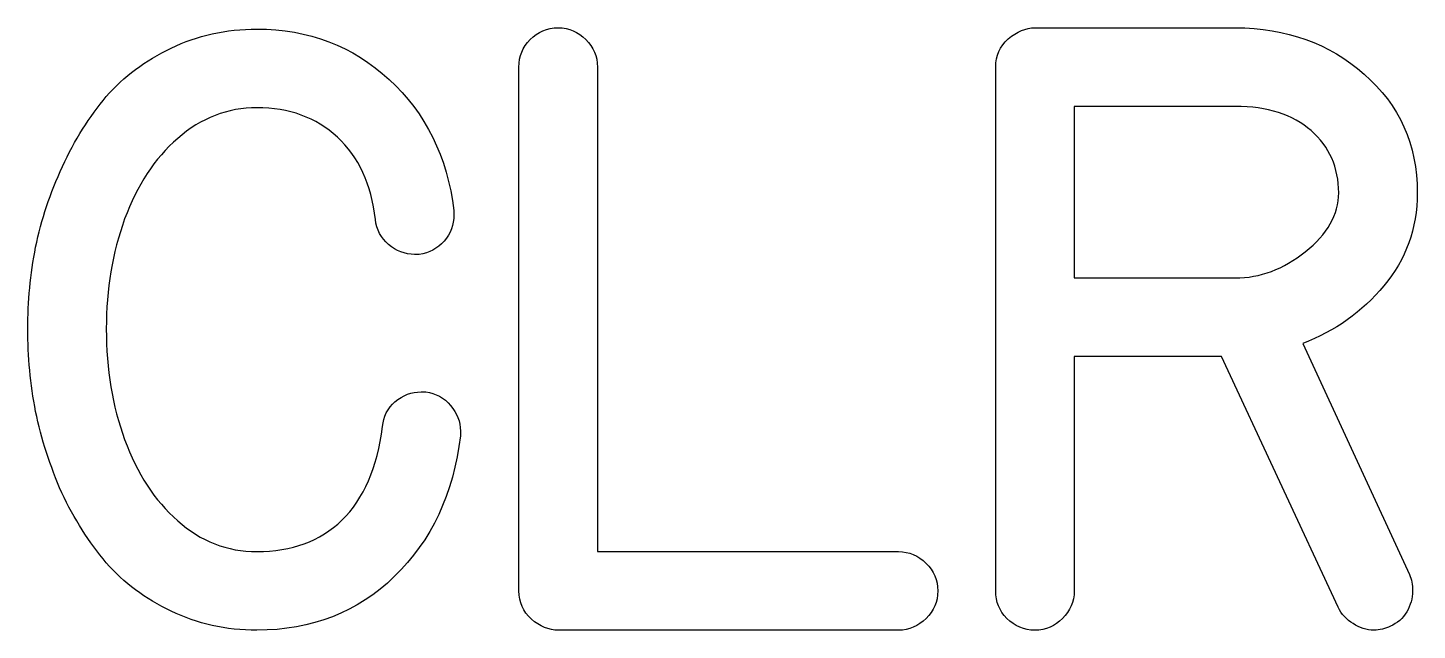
# Model space of a CAD drawing. Header units: millimetres. Extents: x 6.78 to 14.66, y 9.02 to 12.43.
import ezdxf

# ---------------------------------------------------------------- set-up
doc = ezdxf.new("R2010")
doc.units = ezdxf.units.MM
doc.layers.get('0').update_dxf_attribs({"linetype": 'CONTINUOUS'})

msp = doc.modelspace()

# ---------------------------------------------------------------- linework, layer by layer
at = {"color": 7}
for points in [[(12.493391, 12.428832), (13.628805, 12.428832)], [(9.568023, 9.2378), (9.568023, 12.206202)], [(10.013285, 12.206201), (10.013285, 9.460431), (11.720115, 9.460431)], [(12.270761, 9.2378), (12.270761, 10.78879), (12.270761, 12.206201)], [(13.628798, 11.983572), (12.716014, 11.983572), (12.716014, 11.011421)], [(9.199209, 11.393608), (9.199209, 11.367628)], [(9.002548, 11.144999), (8.97657, 11.144999)], [(12.716014, 11.011421), (13.628798, 11.011421)], [(14.010987, 10.640371), (14.615799, 9.330564)], [(14.211354, 9.145039), (13.550877, 10.566161), (12.716014, 10.56616)], [(12.716014, 10.56616), (12.716014, 9.2378)], [(9.013683, 10.365799), (9.039661, 10.365799)], [(9.236323, 10.143179), (9.236323, 10.117199)], [(11.720115, 9.015169), (9.790655, 9.015169)]]:
    msp.add_lwpolyline(points, dxfattribs=at)
for points in [[(9.6311, 12.362043)], [(9.002546, 11.144998)]]:
    msp.add_lwpolyline(points, close=True, dxfattribs=at)
for points in [[(7.596273, 12.313813), (7.744693, 12.385549), (7.906718, 12.421417), (8.082348, 12.421417)], [(8.082348, 12.421417), (8.376715, 12.421417), (8.626555, 12.326181), (8.83187, 12.135708)], [(9.631108, 12.362043), (9.675637, 12.406569), (9.728821, 12.428832), (9.790659, 12.428832)], [(9.790659, 12.428832), (9.8525, 12.428832), (9.904448, 12.406569), (9.946501, 12.362043)], [(12.341261, 12.365753), (12.390734, 12.407806), (12.441444, 12.428832), (12.493391, 12.428832)], [(13.628805, 12.428832), (13.918224, 12.428832), (14.16188, 12.341017), (14.359773, 12.165387)], [(7.228933, 12.039236), (7.32788, 12.153024), (7.450327, 12.24455), (7.596273, 12.313813)], [(9.568023, 12.206202), (9.568023, 12.268044), (9.589049, 12.319991), (9.6311, 12.362043)], [(9.946501, 12.362043), (9.991023, 12.31999), (10.013285, 12.268043), (10.013285, 12.206201)], [(12.270761, 12.206201), (12.270761, 12.270517), (12.294261, 12.323701), (12.341261, 12.365753)], [(8.83187, 12.135708), (9.039658, 11.945236), (9.162104, 11.697869), (9.199209, 11.393608)], [(14.359773, 12.165387), (14.56014, 11.99223), (14.660324, 11.768363), (14.660324, 11.493786)], [(6.98033, 11.642212), (7.049592, 11.793105), (7.13246, 11.925447), (7.228933, 12.039236)], [(8.082344, 11.976154), (7.916609, 11.976154), (7.766952, 11.918022), (7.633374, 11.80176)], [(8.538736, 11.80918), (8.417526, 11.920496), (8.265396, 11.976154), (8.082344, 11.976154)], [(14.059216, 11.846283), (13.955322, 11.937809), (13.811849, 11.983572), (13.628798, 11.983572)], [(14.215057, 11.493785), (14.215057, 11.637258), (14.16311, 11.754757), (14.059216, 11.846283)], [(7.633374, 11.80176), (7.50227, 11.687971), (7.402086, 11.535841), (7.332823, 11.345368)], [(8.753942, 11.34166), (8.731681, 11.542026), (8.659946, 11.697866), (8.538736, 11.80918)], [(6.828199, 11.18582), (6.860354, 11.341661), (6.911064, 11.493792), (6.98033, 11.642212)], [(14.025821, 11.159841), (14.151978, 11.258787), (14.215057, 11.370102), (14.215057, 11.493785)], [(14.660324, 11.493786), (14.660324, 11.290945), (14.597246, 11.115315), (14.471089, 10.966895)], [(7.332823, 11.345368), (7.263561, 11.154895), (7.22893, 10.947107), (7.22893, 10.722004)], [(9.199209, 11.367628), (9.199209, 11.313208), (9.180655, 11.263735), (9.143545, 11.219208)], [(8.82815, 11.200659), (8.786098, 11.23777), (8.761362, 11.284771), (8.753942, 11.34166)], [(6.783676, 10.722007), (6.783676, 10.877848), (6.798517, 11.032453), (6.828199, 11.18582)], [(8.97657, 11.144999), (8.922155, 11.144999), (8.872682, 11.163552), (8.82815, 11.200659)], [(9.143545, 11.219208), (9.106436, 11.177155), (9.059436, 11.152418), (9.002546, 11.144998)], [(13.628798, 11.011421), (13.769797, 11.011421), (13.902138, 11.060894), (14.025821, 11.159841)], [(14.471089, 10.966895), (14.347406, 10.818475), (14.194038, 10.709634), (14.010987, 10.640371)], [(6.828199, 10.254485), (6.798517, 10.410326), (6.783676, 10.566167), (6.783676, 10.722007)], [(7.22893, 10.722004), (7.22893, 10.494427), (7.263561, 10.285402), (7.332823, 10.09493)], [(8.865262, 10.310139), (8.909791, 10.347246), (8.959265, 10.365799), (9.013683, 10.365799)], [(9.039661, 10.365799), (9.09656, 10.358379), (9.14356, 10.332409), (9.18066, 10.287889)], [(6.976619, 9.794383), (6.90983, 9.945276), (6.860356, 10.098643), (6.828199, 10.254485)], [(8.794761, 10.169139), (8.799661, 10.226039), (8.823161, 10.273039), (8.865262, 10.310139)], [(9.18066, 10.287889), (9.217768, 10.245836), (9.236323, 10.197599), (9.236323, 10.143179)], [(8.56471, 9.638538), (8.688393, 9.759748), (8.765077, 9.936615), (8.794761, 10.169139)], [(7.332823, 10.09493), (7.402086, 9.904457), (7.50227, 9.75109), (7.633374, 9.634827)], [(9.236323, 10.117199), (9.196743, 9.788201), (9.071822, 9.522281), (8.861562, 9.31944)], [(7.228933, 9.397359), (7.129986, 9.513621), (7.045882, 9.645962), (6.976619, 9.794383)], [(7.633374, 9.634827), (7.764478, 9.518564), (7.914135, 9.460433), (8.082344, 9.460433)], [(8.082344, 9.460433), (8.280238, 9.460433), (8.441026, 9.519801), (8.56471, 9.638538)], [(11.720115, 9.460431), (11.779488, 9.460431), (11.831435, 9.438168), (11.875956, 9.393641)], [(7.596281, 9.122783), (7.450329, 9.192045), (7.32788, 9.28357), (7.228933, 9.397359)], [(11.875956, 9.393641), (11.920482, 9.351588), (11.942746, 9.29964), (11.942746, 9.237799)], [(8.861562, 9.31944), (8.653774, 9.1166), (8.394039, 9.01518), (8.082356, 9.01518)], [(14.615799, 9.330564), (14.628159, 9.303351), (14.634339, 9.272431), (14.634339, 9.237804)], [(9.638524, 9.078249), (9.591523, 9.120302), (9.568023, 9.173486), (9.568023, 9.2378)], [(11.942746, 9.237799), (11.942746, 9.175959), (11.920482, 9.124012), (11.875956, 9.081959)], [(12.333841, 9.08196), (12.291788, 9.124013), (12.270761, 9.17596), (12.270761, 9.2378)], [(12.716014, 9.2378), (12.716014, 9.17596), (12.693754, 9.124013), (12.649234, 9.08196)], [(14.634339, 9.237804), (14.634339, 9.195751), (14.623209, 9.156172), (14.600949, 9.119069)], [(14.296694, 9.052279), (14.259587, 9.074539), (14.231141, 9.105459), (14.211354, 9.145039)], [(8.082356, 9.01518), (7.906726, 9.01518), (7.744701, 9.051048), (7.596281, 9.122783)], [(9.790655, 9.015169), (9.738711, 9.015169), (9.688001, 9.036196), (9.638524, 9.078249)], [(11.875956, 9.081959), (11.831429, 9.037432), (11.779482, 9.015169), (11.720115, 9.015169)], [(12.493392, 9.01517), (12.431552, 9.01517), (12.378368, 9.037433), (12.333841, 9.08196)], [(12.649234, 9.08196), (12.607181, 9.037433), (12.555233, 9.01517), (12.493392, 9.01517)], [(14.600949, 9.119069), (14.578689, 9.081962), (14.547769, 9.054752), (14.508189, 9.037439)], [(14.415429, 9.015169), (14.373376, 9.015169), (14.333797, 9.027539), (14.296694, 9.052279)], [(14.508189, 9.037439), (14.478509, 9.022592), (14.447589, 9.015169), (14.415429, 9.015169)]]:
    msp.add_open_spline(points, degree=3, dxfattribs=at)

doc.saveas('drawing.dxf')
